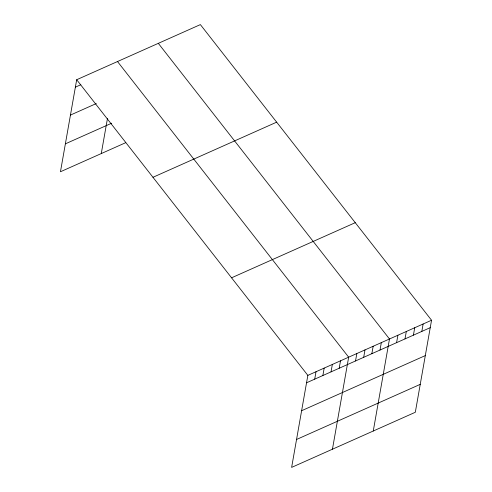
<?xml version="1.0" encoding="UTF-8"?>
<svg xmlns="http://www.w3.org/2000/svg" width="492" height="492" viewBox="0 0 492 492"><rect width="100%" height="100%" fill="white"/><g stroke="black" fill="none" stroke-linecap="round" stroke-linejoin="round"><path stroke-width="0.74" d="M76.684 79.729L307.851 375.371L291.627 467.4L415.316 412.271L431.546 320.243L200.373 24.6L76.684 79.729L60.454 171.757L125.767 142.649M101.272 153.565L107.465 118.455M314.708 379.154L316.018 371.731M322.869 375.519L324.179 368.096M331.036 371.878L332.34 364.455M339.197 368.244L340.507 360.821M332.444 449.208L348.668 357.18L117.502 61.537M355.525 360.962L356.835 353.539M363.686 357.327L364.996 349.904M371.854 353.687L373.164 346.263M380.015 350.046L381.325 342.623M373.262 431.017L389.486 338.988L158.319 43.345M396.589 342.66L397.899 335.237M405.002 338.914L406.312 331.491M413.415 335.163L414.719 327.74M421.822 331.411L423.132 323.988M75.374 87.152L80.817 84.729M70.454 115.073L96.303 103.548M65.381 143.836L111.641 123.221M152.969 177.292L276.658 122.164M231.566 277.808L355.261 222.679M307.851 375.371L431.546 320.243M306.541 382.794L430.236 327.666M301.621 410.715L425.309 355.587M296.547 439.479L420.242 384.35"/></g></svg>
